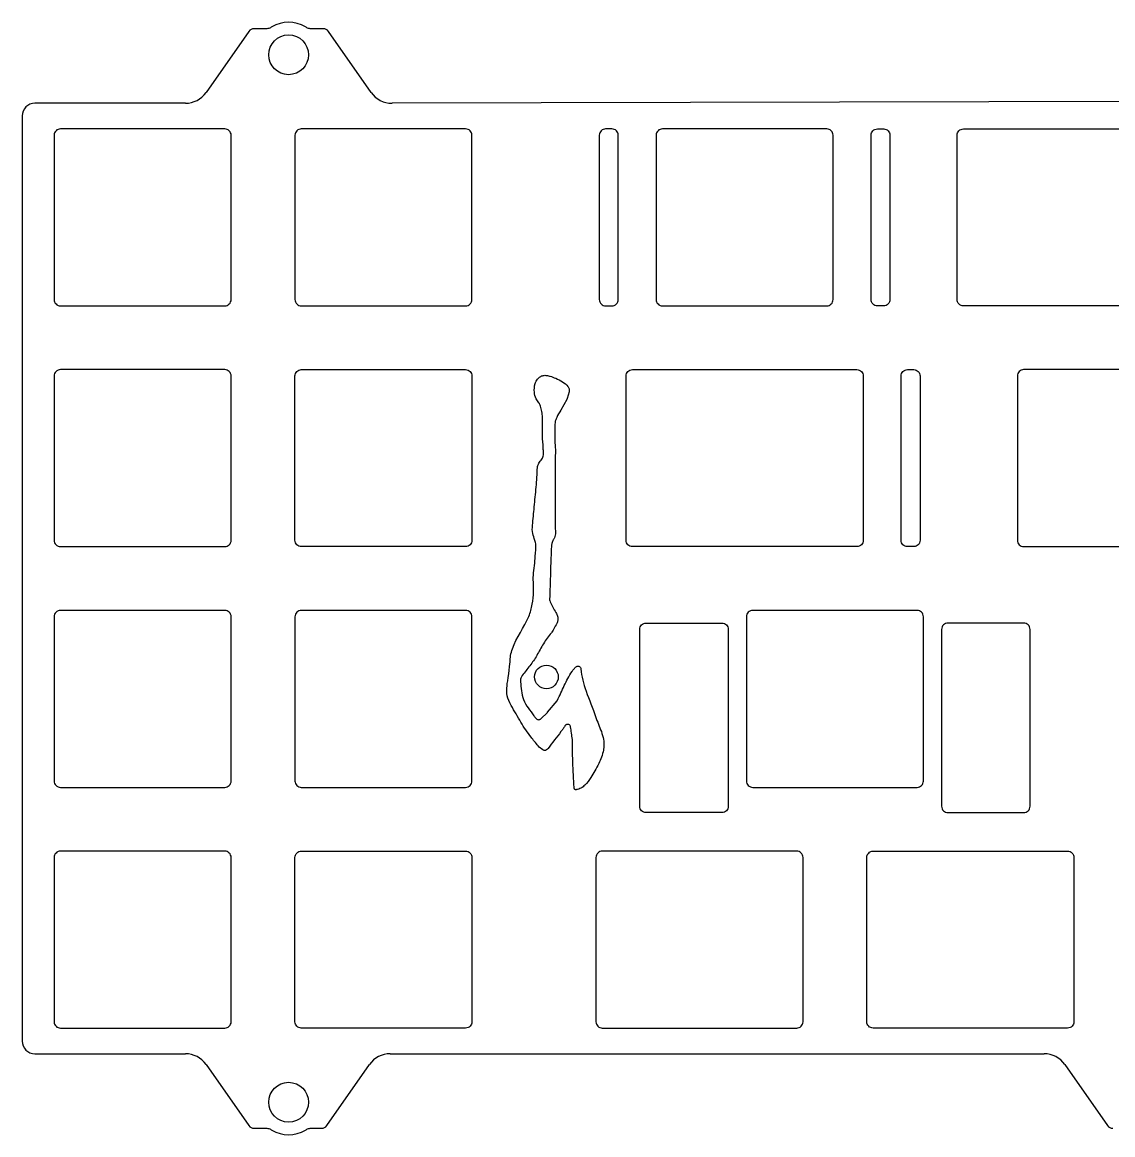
# Model space of a CAD drawing. Header units: millimetres. Extents: x 9 to 371, y 9 to 97.
# Drawn here: x 9.1 to 95.4, y 9.2 to 97.2 of the extents above; entities that cross this region are included whole.
import ezdxf

# ---------------------------------------------------------------- set-up
doc = ezdxf.new("R2010")
doc.units = ezdxf.units.MM
doc.header["$MEASUREMENT"] = 0

msp = doc.modelspace()

# ---------------------------------------------------------------- linework, layer by layer
for p, q in [((27.027, 96.523), (23.642, 91.689)), ((27.027, 96.523), (23.642, 91.689)), ((28.331, 96.736), (27.436, 96.736)), ((28.331, 96.736), (27.436, 96.736)), ((32.916, 96.736), (32.02, 96.736)), ((32.916, 96.736), (32.02, 96.736)), ((36.71, 91.689), (33.325, 96.523)), ((36.71, 91.689), (33.325, 96.523)), ((22.003, 90.836), (10.101, 90.836)), ((22.003, 90.836), (10.101, 90.836)), ((106.565, 91.006), (38.353, 90.836)), ((106.565, 91.006), (38.353, 90.836)), ((9.101, 89.836), (9.101, 16.636)), ((9.101, 89.836), (9.101, 16.636)), ((52.366, 68.014), (52.217, 67.481)), ((52.366, 68.014), (52.217, 67.481)), ((52.184, 67.402), (51.7, 66.563)), ((52.184, 67.402), (51.7, 66.563)), ((50.251, 64.811), (50.251, 66.024)), ((50.251, 64.811), (50.251, 66.024)), ((51.259, 62.283), (51.259, 62.084)), ((51.259, 62.283), (51.259, 62.084)), ((50.664, 42.653), (51.411, 43.562)), ((50.664, 42.653), (51.411, 43.562)), ((50.119, 42.131), (50.644, 42.631)), ((50.119, 42.131), (50.644, 42.631)), ((10.101, 15.636), (22.003, 15.636)), ((10.101, 15.636), (22.003, 15.636)), ((38.208, 15.636), (89.941, 15.636)), ((38.208, 15.636), (89.941, 15.636)), ((23.642, 14.783), (27.027, 9.949)), ((23.642, 14.783), (27.027, 9.949)), ((33.185, 9.949), (36.57, 14.783)), ((33.185, 9.949), (36.57, 14.783)), ((91.579, 14.783), (94.964, 9.949)), ((91.579, 14.783), (94.964, 9.949)), ((27.436, 9.736), (28.331, 9.736)), ((27.436, 9.736), (28.331, 9.736)), ((32.02, 9.736), (32.776, 9.736)), ((32.02, 9.736), (32.776, 9.736))]:
    msp.add_line(p, q)
for points in [[(11.626, 75.311, 0.414214), (12.126, 74.811), (25.126, 74.811, 0.414214), (25.626, 75.311), (25.626, 88.311, 0.414214), (25.126, 88.811), (12.126, 88.811, 0.414214), (11.626, 88.311)], [(11.626, 75.311, 0.414214), (12.126, 74.811), (25.126, 74.811, 0.414214), (25.626, 75.311), (25.626, 88.311, 0.414214), (25.126, 88.811), (12.126, 88.811, 0.414214), (11.626, 88.311)], [(44.176, 74.811, 0.414214), (44.676, 75.311), (44.676, 88.311, 0.414214), (44.176, 88.811), (31.176, 88.811, 0.414214), (30.676, 88.311), (30.676, 75.311, 0.414214), (31.176, 74.811)], [(44.176, 74.811, 0.414214), (44.676, 75.311), (44.676, 88.311, 0.414214), (44.176, 88.811), (31.176, 88.811, 0.414214), (30.676, 88.311), (30.676, 75.311, 0.414214), (31.176, 74.811)], [(55.251, 88.811, 0.414214), (54.751, 88.311), (54.751, 75.311, 0.414214), (55.251, 74.811), (55.751, 74.811, 0.414214), (56.251, 75.311), (56.251, 88.311, 0.414214), (55.751, 88.811)], [(55.251, 88.811, 0.414214), (54.751, 88.311), (54.751, 75.311, 0.414214), (55.251, 74.811), (55.751, 74.811, 0.414214), (56.251, 75.311), (56.251, 88.311, 0.414214), (55.751, 88.811)], [(59.751, 88.811, 0.414214), (59.251, 88.311), (59.251, 75.311, 0.414214), (59.751, 74.811), (72.751, 74.811, 0.414214), (73.251, 75.311), (73.251, 88.311, 0.414214), (72.751, 88.811)], [(59.751, 88.811, 0.414214), (59.251, 88.311), (59.251, 75.311, 0.414214), (59.751, 74.811), (72.751, 74.811, 0.414214), (73.251, 75.311), (73.251, 88.311, 0.414214), (72.751, 88.811)], [(76.251, 75.311), (76.251, 88.311, -0.414214), (76.751, 88.811), (77.251, 88.811, -0.414214), (77.751, 88.311), (77.751, 75.311, -0.414214), (77.251, 74.811), (76.751, 74.811, -0.414214)], [(76.251, 75.311), (76.251, 88.311, -0.414214), (76.751, 88.811), (77.251, 88.811, -0.414214), (77.751, 88.311), (77.751, 75.311, -0.414214), (77.251, 74.811), (76.751, 74.811, -0.414214)], [(97.063, 88.311), (97.063, 75.311, -0.414214), (96.563, 74.811), (83.563, 74.811, -0.414214), (83.063, 75.311), (83.063, 88.311, -0.414214), (83.563, 88.811), (96.563, 88.811, -0.414214)], [(97.063, 88.311), (97.063, 75.311, -0.414214), (96.563, 74.811), (83.563, 74.811, -0.414214), (83.063, 75.311), (83.063, 88.311, -0.414214), (83.563, 88.811), (96.563, 88.811, -0.414214)], [(12.126, 69.761, 0.414214), (11.626, 69.261), (11.626, 56.261, 0.414214), (12.126, 55.761), (25.126, 55.761, 0.414214), (25.626, 56.261), (25.626, 69.261, 0.414214), (25.126, 69.761)], [(12.126, 69.761, 0.414214), (11.626, 69.261), (11.626, 56.261, 0.414214), (12.126, 55.761), (25.126, 55.761, 0.414214), (25.626, 56.261), (25.626, 69.261, 0.414214), (25.126, 69.761)], [(44.176, 55.761), (31.176, 55.761, -0.414214), (30.676, 56.261), (30.676, 69.261, -0.414214), (31.176, 69.761), (44.176, 69.761, -0.414214), (44.676, 69.261), (44.676, 56.261, -0.414214)], [(44.176, 55.761), (31.176, 55.761, -0.414214), (30.676, 56.261), (30.676, 69.261, -0.414214), (31.176, 69.761), (44.176, 69.761, -0.414214), (44.676, 69.261), (44.676, 56.261, -0.414214)], [(57.37, 69.761), (75.132, 69.761, -0.414214), (75.632, 69.261), (75.632, 56.261, -0.414214), (75.132, 55.761), (57.37, 55.761, -0.414214), (56.87, 56.261), (56.87, 69.261, -0.414214)], [(57.37, 69.761), (75.132, 69.761, -0.414214), (75.632, 69.261), (75.632, 56.261, -0.414214), (75.132, 55.761), (57.37, 55.761, -0.414214), (56.87, 56.261), (56.87, 69.261, -0.414214)], [(78.632, 56.261), (78.632, 69.261, -0.414214), (79.132, 69.761), (79.632, 69.761, -0.414214), (80.132, 69.261), (80.132, 56.261, -0.414214), (79.632, 55.761), (79.132, 55.761, -0.414214)], [(78.632, 56.261), (78.632, 69.261, -0.414214), (79.132, 69.761), (79.632, 69.761, -0.414214), (80.132, 69.261), (80.132, 56.261, -0.414214), (79.632, 55.761), (79.132, 55.761, -0.414214)], [(101.826, 69.261, 0.414214), (101.326, 69.761), (88.326, 69.761, 0.414214), (87.826, 69.261), (87.826, 56.261, 0.414214), (88.326, 55.761), (101.326, 55.761, 0.414214), (101.826, 56.261)], [(101.826, 69.261, 0.414214), (101.326, 69.761), (88.326, 69.761, 0.414214), (87.826, 69.261), (87.826, 56.261, 0.414214), (88.326, 55.761), (101.326, 55.761, 0.414214), (101.826, 56.261)], [(25.126, 36.711, 0.414214), (25.626, 37.211), (25.626, 50.211, 0.414214), (25.126, 50.711), (12.126, 50.711, 0.414214), (11.626, 50.211), (11.626, 37.211, 0.414214), (12.126, 36.711)], [(25.126, 36.711, 0.414214), (25.626, 37.211), (25.626, 50.211, 0.414214), (25.126, 50.711), (12.126, 50.711, 0.414214), (11.626, 50.211), (11.626, 37.211, 0.414214), (12.126, 36.711)], [(44.176, 36.711, 0.414214), (44.676, 37.211), (44.676, 50.211, 0.414214), (44.176, 50.711), (31.176, 50.711, 0.414214), (30.676, 50.211), (30.676, 37.211, 0.414214), (31.176, 36.711)], [(44.176, 36.711, 0.414214), (44.676, 37.211), (44.676, 50.211, 0.414214), (44.176, 50.711), (31.176, 50.711, 0.414214), (30.676, 50.211), (30.676, 37.211, 0.414214), (31.176, 36.711)], [(66.895, 50.711, 0.414214), (66.395, 50.211), (66.395, 37.211, 0.414214), (66.895, 36.711), (79.895, 36.711, 0.414214), (80.395, 37.211), (80.395, 50.211, 0.414214), (79.895, 50.711)], [(66.895, 50.711, 0.414214), (66.395, 50.211), (66.395, 37.211, 0.414214), (66.895, 36.711), (79.895, 36.711, 0.414214), (80.395, 37.211), (80.395, 50.211, 0.414214), (79.895, 50.711)], [(58.457, 49.711), (64.457, 49.711, -0.414214), (64.957, 49.211), (64.957, 35.211, -0.414214), (64.457, 34.711), (58.457, 34.711, -0.414214), (57.957, 35.211), (57.957, 49.211, -0.414214)], [(58.457, 49.711), (64.457, 49.711, -0.414214), (64.957, 49.211), (64.957, 35.211, -0.414214), (64.457, 34.711), (58.457, 34.711, -0.414214), (57.957, 35.211), (57.957, 49.211, -0.414214)], [(88.333, 34.711, 0.414214), (88.833, 35.211), (88.833, 49.211, 0.414214), (88.333, 49.711), (82.333, 49.711, 0.414214), (81.833, 49.211), (81.833, 35.211, 0.414214), (82.333, 34.711)], [(88.333, 34.711, 0.414214), (88.833, 35.211), (88.833, 49.211, 0.414214), (88.333, 49.711), (82.333, 49.711, 0.414214), (81.833, 49.211), (81.833, 35.211, 0.414214), (82.333, 34.711)], [(25.126, 17.661, 0.414214), (25.626, 18.161), (25.626, 31.161, 0.414214), (25.126, 31.661), (12.126, 31.661, 0.414214), (11.626, 31.161), (11.626, 18.161, 0.414214), (12.126, 17.661)], [(25.126, 17.661, 0.414214), (25.626, 18.161), (25.626, 31.161, 0.414214), (25.126, 31.661), (12.126, 31.661, 0.414214), (11.626, 31.161), (11.626, 18.161, 0.414214), (12.126, 17.661)], [(30.676, 18.161), (30.676, 31.161, -0.414214), (31.176, 31.661), (44.176, 31.661, -0.414214), (44.676, 31.161), (44.676, 18.161, -0.414214), (44.176, 17.661), (31.176, 17.661, -0.414214)], [(30.676, 18.161), (30.676, 31.161, -0.414214), (31.176, 31.661), (44.176, 31.661, -0.414214), (44.676, 31.161), (44.676, 18.161, -0.414214), (44.176, 17.661), (31.176, 17.661, -0.414214)], [(70.37, 17.661, 0.414214), (70.87, 18.161), (70.87, 31.161, 0.414214), (70.37, 31.661), (54.988, 31.661, 0.414214), (54.488, 31.161), (54.488, 18.161, 0.414214), (54.988, 17.661)], [(70.37, 17.661, 0.414214), (70.87, 18.161), (70.87, 31.161, 0.414214), (70.37, 31.661), (54.988, 31.661, 0.414214), (54.488, 31.161), (54.488, 18.161, 0.414214), (54.988, 17.661)], [(75.92, 18.161), (75.92, 31.161, -0.414214), (76.42, 31.661), (91.801, 31.661, -0.414214), (92.301, 31.161), (92.301, 18.161, -0.414214), (91.801, 17.661), (76.42, 17.661, -0.414214)], [(75.92, 18.161), (75.92, 31.161, -0.414214), (76.42, 31.661), (91.801, 31.661, -0.414214), (92.301, 31.161), (92.301, 18.161, -0.414214), (91.801, 17.661), (76.42, 17.661, -0.414214)]]:
    msp.add_lwpolyline(points, format="xyb", close=True)
for centre, radius in [((30.176, 94.673), 1.575), ((30.176, 94.673), 1.575), ((50.571, 45.447), 0.935), ((50.571, 45.447), 0.935), ((30.176, 11.798), 1.575), ((30.176, 11.798), 1.575)]:
    msp.add_circle(centre, radius)
for centre, radius, start, end in [((30.176, 94.673), 2.575, 58.94176, 121.05824), ((30.176, 94.673), 2.575, 58.94176, 121.05824), ((27.436, 96.236), 0.5, 90, 145), ((27.436, 96.236), 0.5, 90, 145), ((32.916, 96.236), 0.5, 35, 90), ((32.916, 96.236), 0.5, 35, 90), ((22.003, 92.836), 2, 270, 325), ((22.003, 92.836), 2, 270, 325), ((38.348, 92.836), 2, 215, 270.143), ((38.348, 92.836), 2, 215, 270.143), ((10.101, 89.836), 1, 90, 180), ((10.101, 89.836), 1, 90, 180), ((10.101, 16.636), 1, 180, 270), ((10.101, 16.636), 1, 180, 270), ((22.003, 13.636), 2, 35, 90), ((22.003, 13.636), 2, 35, 90), ((38.208, 13.636), 2, 90, 145), ((38.208, 13.636), 2, 90, 145), ((89.941, 13.636), 2, 35, 90), ((89.941, 13.636), 2, 35, 90), ((27.436, 10.236), 0.5, 215, 270), ((27.436, 10.236), 0.5, 215, 270), ((32.776, 10.236), 0.5, 270, 325), ((32.776, 10.236), 0.5, 270, 325), ((95.374, 10.236), 0.5, 215, 270), ((95.374, 10.236), 0.5, 215, 270), ((30.176, 11.798), 2.575, 238.94176, 301.05824), ((30.176, 11.798), 2.575, 238.94176, 301.05824)]:
    msp.add_arc(centre, radius, start, end)
for points, knots in [([(28.847, 96.879), (28.778, 96.838), (28.707, 96.791), (28.504, 96.736), (28.412, 96.736), (28.331, 96.736)], [-0.05014064, -0.05014064, -0.05014064, -0.05014064, -0.02426052, -0.02426052, 0, 0, 0, 0]), ([(28.847, 96.879), (28.778, 96.838), (28.707, 96.791), (28.504, 96.736), (28.412, 96.736), (28.331, 96.736)], [-0.05014064, -0.05014064, -0.05014064, -0.05014064, -0.02426052, -0.02426052, 0, 0, 0, 0]), ([(32.02, 96.736), (31.939, 96.736), (31.848, 96.736), (31.644, 96.791), (31.573, 96.838), (31.504, 96.879)], [-0.04674166, -0.04674166, -0.04674166, -0.04674166, -0.02412574, -0.02412574, 0, 0, 0, 0]), ([(32.02, 96.736), (31.939, 96.736), (31.848, 96.736), (31.644, 96.791), (31.573, 96.838), (31.504, 96.879)], [-0.04674166, -0.04674166, -0.04674166, -0.04674166, -0.02412574, -0.02412574, 0, 0, 0, 0]), ([(49.678, 68.653), (49.718, 68.786), (49.786, 68.913), (49.931, 69.088), (49.997, 69.149), (50.146, 69.245), (50.228, 69.28), (50.314, 69.297)], [0, 0, 0, 0, 0.0519624, 0.0519624, 0.0852693, 0.0852693, 0.1184994, 0.1184994, 0.1184994, 0.1184994]), ([(49.678, 68.653), (49.718, 68.786), (49.786, 68.913), (49.931, 69.088), (49.997, 69.149), (50.146, 69.245), (50.228, 69.28), (50.314, 69.297)], [0, 0, 0, 0, 0.0519624, 0.0519624, 0.0852693, 0.0852693, 0.1184994, 0.1184994, 0.1184994, 0.1184994]), ([(50.314, 69.297), (50.403, 69.315), (50.494, 69.315), (50.684, 69.292), (50.783, 69.266), (50.879, 69.236)], [0, 0, 0, 0, 0.03397498, 0.03397498, 0.07176892, 0.07176892, 0.07176892, 0.07176892]), ([(50.314, 69.297), (50.403, 69.315), (50.494, 69.315), (50.684, 69.292), (50.783, 69.266), (50.879, 69.236)], [0, 0, 0, 0, 0.03397498, 0.03397498, 0.07176892, 0.07176892, 0.07176892, 0.07176892]), ([(50.879, 69.236), (51.088, 69.171), (51.502, 69.016), (51.993, 68.707), (52.157, 68.583), (52.31, 68.378), (52.349, 68.308), (52.377, 68.198), (52.382, 68.162), (52.382, 68.087), (52.377, 68.05), (52.366, 68.014)], [0, 0, 0, 0, 0.0818491, 0.0818491, 0.1181179, 0.1181179, 0.1338464, 0.1338464, 0.141289, 0.141289, 0.1489517, 0.1489517, 0.1489517, 0.1489517]), ([(50.879, 69.236), (51.088, 69.171), (51.502, 69.016), (51.993, 68.707), (52.157, 68.583), (52.31, 68.378), (52.349, 68.308), (52.377, 68.198), (52.382, 68.162), (52.382, 68.087), (52.377, 68.05), (52.366, 68.014)], [0, 0, 0, 0, 0.0818491, 0.0818491, 0.1181179, 0.1181179, 0.1338464, 0.1338464, 0.141289, 0.141289, 0.1489517, 0.1489517, 0.1489517, 0.1489517]), ([(49.981, 67.136), (49.886, 67.231), (49.812, 67.343), (49.68, 67.623), (49.635, 67.799), (49.593, 68.209), (49.615, 68.447), (49.678, 68.653)], [0, 0, 0, 0, 0.0500968, 0.0500968, 0.1161807, 0.1161807, 0.20435, 0.20435, 0.20435, 0.20435]), ([(49.981, 67.136), (49.886, 67.231), (49.812, 67.343), (49.68, 67.623), (49.635, 67.799), (49.593, 68.209), (49.615, 68.447), (49.678, 68.653)], [0, 0, 0, 0, 0.0500968, 0.0500968, 0.1161807, 0.1161807, 0.20435, 0.20435, 0.20435, 0.20435]), ([(50.251, 66.024), (50.251, 66.131), (50.23, 66.286), (50.172, 66.589), (50.135, 66.746), (50.077, 66.933), (50.056, 66.993), (50.02, 67.078), (50, 67.117), (49.981, 67.136)], [0, 0, 0, 0, 0.03989422, 0.03989422, 0.07478711, 0.07478711, 0.08847685, 0.08847685, 0.09794913, 0.09794913, 0.09794913, 0.09794913]), ([(50.251, 66.024), (50.251, 66.131), (50.23, 66.286), (50.172, 66.589), (50.135, 66.746), (50.077, 66.933), (50.056, 66.993), (50.02, 67.078), (50, 67.117), (49.981, 67.136)], [0, 0, 0, 0, 0.03989422, 0.03989422, 0.07478711, 0.07478711, 0.08847685, 0.08847685, 0.09794913, 0.09794913, 0.09794913, 0.09794913]), ([(52.217, 67.481), (52.214, 67.467), (52.209, 67.453), (52.198, 67.427), (52.191, 67.414), (52.184, 67.402)], [0, 0, 0, 0, 0.00543277, 0.00543277, 0.01076415, 0.01076415, 0.01076415, 0.01076415]), ([(52.217, 67.481), (52.214, 67.467), (52.209, 67.453), (52.198, 67.427), (52.191, 67.414), (52.184, 67.402)], [0, 0, 0, 0, 0.00543277, 0.00543277, 0.01076415, 0.01076415, 0.01076415, 0.01076415]), ([(51.7, 66.563), (51.596, 66.383), (51.474, 66.164), (51.32, 65.834), (51.271, 65.707), (51.259, 65.62)], [0, 0, 0, 0, 0.0780066, 0.0780066, 0.135156, 0.135156, 0.135156, 0.135156]), ([(51.7, 66.563), (51.596, 66.383), (51.474, 66.164), (51.32, 65.834), (51.271, 65.707), (51.259, 65.62)], [0, 0, 0, 0, 0.0780066, 0.0780066, 0.135156, 0.135156, 0.135156, 0.135156]), ([(51.259, 65.62), (51.249, 65.543), (51.244, 65.344), (51.228, 64.723), (51.232, 63.834), (51.259, 63.733)], [0, 0, 0, 0, 0.0290144, 0.0290144, 0.2004746, 0.2004746, 0.2004746, 0.2004746]), ([(51.259, 65.62), (51.249, 65.543), (51.244, 65.344), (51.228, 64.723), (51.232, 63.834), (51.259, 63.733)], [0, 0, 0, 0, 0.0290144, 0.0290144, 0.2004746, 0.2004746, 0.2004746, 0.2004746]), ([(50.285, 64.103), (50.279, 64.121), (50.275, 64.148), (50.251, 64.326), (50.251, 64.641), (50.251, 64.811)], [0, 0, 0, 0, 0.00724105, 0.00724105, 0.05528203, 0.05528203, 0.05528203, 0.05528203]), ([(50.285, 64.103), (50.279, 64.121), (50.275, 64.148), (50.251, 64.326), (50.251, 64.641), (50.251, 64.811)], [0, 0, 0, 0, 0.00724105, 0.00724105, 0.05528203, 0.05528203, 0.05528203, 0.05528203]), ([(50.319, 63.43), (50.312, 63.458), (50.308, 63.499), (50.296, 63.719), (50.313, 64.022), (50.285, 64.103)], [0, 0, 0, 0, 0.01108826, 0.01108826, 0.06643655, 0.06643655, 0.06643655, 0.06643655]), ([(50.319, 63.43), (50.312, 63.458), (50.308, 63.499), (50.296, 63.719), (50.313, 64.022), (50.285, 64.103)], [0, 0, 0, 0, 0.01108826, 0.01108826, 0.06643655, 0.06643655, 0.06643655, 0.06643655]), ([(50.332, 63.034), (50.334, 63.107), (50.335, 63.19), (50.332, 63.326), (50.329, 63.392), (50.319, 63.43)], [0, 0, 0, 0, 0.0276134, 0.0276134, 0.05113789, 0.05113789, 0.05113789, 0.05113789]), ([(50.332, 63.034), (50.334, 63.107), (50.335, 63.19), (50.332, 63.326), (50.329, 63.392), (50.319, 63.43)], [0, 0, 0, 0, 0.0276134, 0.0276134, 0.05113789, 0.05113789, 0.05113789, 0.05113789]), ([(51.259, 63.733), (51.264, 63.717), (51.266, 63.691), (51.285, 63.477), (51.278, 62.94), (51.259, 62.283)], [0, 0, 0, 0, 0.00620446, 0.00620446, 0.0645608, 0.0645608, 0.0645608, 0.0645608]), ([(51.259, 63.733), (51.264, 63.717), (51.266, 63.691), (51.285, 63.477), (51.278, 62.94), (51.259, 62.283)], [0, 0, 0, 0, 0.00620446, 0.00620446, 0.0645608, 0.0645608, 0.0645608, 0.0645608]), ([(49.967, 62.353), (50.039, 62.473), (50.127, 62.567), (50.235, 62.72), (50.267, 62.773), (50.314, 62.892), (50.329, 62.957), (50.332, 63.034)], [0, 0, 0, 0, 0.0522875, 0.0522875, 0.079108, 0.079108, 0.1060915, 0.1060915, 0.1060915, 0.1060915]), ([(49.967, 62.353), (50.039, 62.473), (50.127, 62.567), (50.235, 62.72), (50.267, 62.773), (50.314, 62.892), (50.329, 62.957), (50.332, 63.034)], [0, 0, 0, 0, 0.0522875, 0.0522875, 0.079108, 0.079108, 0.1060915, 0.1060915, 0.1060915, 0.1060915]), ([(49.587, 58.706), (49.632, 59.223), (49.694, 59.746), (49.795, 60.788), (49.835, 61.319), (49.835, 61.84)], [0, 0, 0, 0, 0.1944934, 0.1944934, 0.3853407, 0.3853407, 0.3853407, 0.3853407]), ([(49.587, 58.706), (49.632, 59.223), (49.694, 59.746), (49.795, 60.788), (49.835, 61.319), (49.835, 61.84)], [0, 0, 0, 0, 0.1944934, 0.1944934, 0.3853407, 0.3853407, 0.3853407, 0.3853407]), ([(49.835, 61.84), (49.845, 61.929), (49.855, 62.018), (49.894, 62.192), (49.922, 62.276), (49.967, 62.353)], [0, 0, 0, 0, 0.03349274, 0.03349274, 0.06689708, 0.06689708, 0.06689708, 0.06689708]), ([(49.835, 61.84), (49.845, 61.929), (49.855, 62.018), (49.894, 62.192), (49.922, 62.276), (49.967, 62.353)], [0, 0, 0, 0, 0.03349274, 0.03349274, 0.06689708, 0.06689708, 0.06689708, 0.06689708]), ([(51.259, 62.084), (51.259, 61.913), (51.258, 61.693), (51.258, 61.472), (51.258, 61.307), (51.259, 61.242)], [0, 0, 0, 0, 0.06419871, 0.06419871, 0.08188748, 0.08188748, 0.08188748, 0.08188748]), ([(51.259, 62.084), (51.259, 61.913), (51.258, 61.693), (51.258, 61.472), (51.258, 61.307), (51.259, 61.242)], [0, 0, 0, 0, 0.06419871, 0.06419871, 0.08188748, 0.08188748, 0.08188748, 0.08188748]), ([(51.259, 61.242), (51.26, 61.175), (51.26, 60.841), (51.259, 60.323), (51.258, 59.795), (51.259, 59.658)], [0, 0, 0, 0, 0.02523969, 0.02523969, 0.03709322, 0.03709322, 0.03709322, 0.03709322]), ([(51.259, 61.242), (51.26, 61.175), (51.26, 60.841), (51.259, 60.323), (51.258, 59.795), (51.259, 59.658)], [0, 0, 0, 0, 0.02523969, 0.02523969, 0.03709322, 0.03709322, 0.03709322, 0.03709322]), ([(51.259, 59.658), (51.261, 59.516), (51.259, 58.711), (51.259, 57.948), (51.258, 57.434), (51.259, 57.367)], [0, 0, 0, 0, 0.0532719, 0.0532719, 0.1721359, 0.1721359, 0.1721359, 0.1721359]), ([(51.259, 59.658), (51.261, 59.516), (51.259, 58.711), (51.259, 57.948), (51.258, 57.434), (51.259, 57.367)], [0, 0, 0, 0, 0.0532719, 0.0532719, 0.1721359, 0.1721359, 0.1721359, 0.1721359]), ([(49.457, 57.264), (49.48, 57.504), (49.502, 57.745), (49.545, 58.225), (49.567, 58.466), (49.587, 58.706)], [0, 0, 0, 0, 0.0905053, 0.0905053, 0.180984, 0.180984, 0.180984, 0.180984]), ([(49.457, 57.264), (49.48, 57.504), (49.502, 57.745), (49.545, 58.225), (49.567, 58.466), (49.587, 58.706)], [0, 0, 0, 0, 0.0905053, 0.0905053, 0.180984, 0.180984, 0.180984, 0.180984]), ([(49.697, 56.093), (49.644, 56.308), (49.573, 56.488), (49.468, 56.852), (49.435, 57.037), (49.457, 57.264)], [0, 0, 0, 0, 0.0830936, 0.0830936, 0.1662025, 0.1662025, 0.1662025, 0.1662025]), ([(49.697, 56.093), (49.644, 56.308), (49.573, 56.488), (49.468, 56.852), (49.435, 57.037), (49.457, 57.264)], [0, 0, 0, 0, 0.0830936, 0.0830936, 0.1662025, 0.1662025, 0.1662025, 0.1662025]), ([(51.259, 57.367), (51.262, 57.231), (51.28, 57.063), (51.283, 56.819), (51.28, 56.736), (51.257, 56.586), (51.238, 56.513), (51.204, 56.449)], [0, 0, 0, 0, 0.05090757, 0.05090757, 0.07532218, 0.07532218, 0.0976983, 0.0976983, 0.0976983, 0.0976983]), ([(51.259, 57.367), (51.262, 57.231), (51.28, 57.063), (51.283, 56.819), (51.28, 56.736), (51.257, 56.586), (51.238, 56.513), (51.204, 56.449)], [0, 0, 0, 0, 0.05090757, 0.05090757, 0.07532218, 0.07532218, 0.0976983, 0.0976983, 0.0976983, 0.0976983]), ([(51.204, 56.449), (51.189, 56.42), (51.17, 56.392), (51.135, 56.339), (51.116, 56.311), (51.1, 56.283)], [0, 0, 0, 0, 0.01222212, 0.01222212, 0.02460361, 0.02460361, 0.02460361, 0.02460361]), ([(51.204, 56.449), (51.189, 56.42), (51.17, 56.392), (51.135, 56.339), (51.116, 56.311), (51.1, 56.283)], [0, 0, 0, 0, 0.01222212, 0.01222212, 0.02460361, 0.02460361, 0.02460361, 0.02460361]), ([(49.706, 55.207), (49.717, 55.356), (49.733, 55.504), (49.741, 55.802), (49.733, 55.948), (49.697, 56.093)], [0, 0, 0, 0, 0.0562158, 0.0562158, 0.1131836, 0.1131836, 0.1131836, 0.1131836]), ([(49.706, 55.207), (49.717, 55.356), (49.733, 55.504), (49.741, 55.802), (49.733, 55.948), (49.697, 56.093)], [0, 0, 0, 0, 0.0562158, 0.0562158, 0.1131836, 0.1131836, 0.1131836, 0.1131836]), ([(51.1, 56.283), (51.055, 56.2), (51.026, 56.105), (50.93, 55.666), (50.955, 55.22), (50.926, 54.915)], [0, 0, 0, 0, 0.0353633, 0.0353633, 0.1690784, 0.1690784, 0.1690784, 0.1690784]), ([(51.1, 56.283), (51.055, 56.2), (51.026, 56.105), (50.93, 55.666), (50.955, 55.22), (50.926, 54.915)], [0, 0, 0, 0, 0.0353633, 0.0353633, 0.1690784, 0.1690784, 0.1690784, 0.1690784]), ([(49.557, 53.687), (49.588, 53.94), (49.616, 54.192), (49.665, 54.7), (49.686, 54.953), (49.706, 55.207)], [0, 0, 0, 0, 0.0956566, 0.0956566, 0.1912338, 0.1912338, 0.1912338, 0.1912338]), ([(49.557, 53.687), (49.588, 53.94), (49.616, 54.192), (49.665, 54.7), (49.686, 54.953), (49.706, 55.207)], [0, 0, 0, 0, 0.0956566, 0.0956566, 0.1912338, 0.1912338, 0.1912338, 0.1912338]), ([(50.924, 54.899), (50.922, 54.824), (50.905, 54.301), (50.88, 53.481), (50.857, 52.747), (50.857, 52.649)], [0, 0, 0, 0, 0.02801235, 0.02801235, 0.04435362, 0.04435362, 0.04435362, 0.04435362]), ([(50.924, 54.899), (50.922, 54.824), (50.905, 54.301), (50.88, 53.481), (50.857, 52.747), (50.857, 52.649)], [0, 0, 0, 0, 0.02801235, 0.02801235, 0.04435362, 0.04435362, 0.04435362, 0.04435362]), ([(50.926, 54.915), (50.926, 54.912), (50.925, 54.91), (50.925, 54.905), (50.924, 54.902), (50.924, 54.899)], [0, 0, 0, 0, 0.000915565, 0.000915565, 0.0018499, 0.0018499, 0.0018499, 0.0018499]), ([(50.926, 54.915), (50.926, 54.912), (50.925, 54.91), (50.925, 54.905), (50.924, 54.902), (50.924, 54.899)], [0, 0, 0, 0, 0.000915565, 0.000915565, 0.0018499, 0.0018499, 0.0018499, 0.0018499]), ([(49.546, 52.201), (49.554, 52.439), (49.541, 52.688), (49.528, 53.185), (49.526, 53.44), (49.557, 53.687)], [0, 0, 0, 0, 0.0896505, 0.0896505, 0.1776485, 0.1776485, 0.1776485, 0.1776485]), ([(49.546, 52.201), (49.554, 52.439), (49.541, 52.688), (49.528, 53.185), (49.526, 53.44), (49.557, 53.687)], [0, 0, 0, 0, 0.0896505, 0.0896505, 0.1776485, 0.1776485, 0.1776485, 0.1776485]), ([(49.173, 50.237), (49.302, 50.546), (49.39, 50.87), (49.506, 51.53), (49.535, 51.866), (49.546, 52.201)], [0, 0, 0, 0, 0.1258866, 0.1258866, 0.2513887, 0.2513887, 0.2513887, 0.2513887]), ([(49.173, 50.237), (49.302, 50.546), (49.39, 50.87), (49.506, 51.53), (49.535, 51.866), (49.546, 52.201)], [0, 0, 0, 0, 0.1258866, 0.1258866, 0.2513887, 0.2513887, 0.2513887, 0.2513887]), ([(50.857, 52.649), (50.857, 52.565), (50.849, 52.346), (50.831, 51.891), (50.823, 51.655), (50.823, 51.537)], [0, 0, 0, 0, 0.03161133, 0.03161133, 0.06312145, 0.06312145, 0.06312145, 0.06312145]), ([(50.857, 52.649), (50.857, 52.565), (50.849, 52.346), (50.831, 51.891), (50.823, 51.655), (50.823, 51.537)], [0, 0, 0, 0, 0.03161133, 0.03161133, 0.06312145, 0.06312145, 0.06312145, 0.06312145]), ([(50.823, 51.537), (50.823, 51.521), (50.826, 51.502), (50.846, 51.425), (50.88, 51.345), (51.026, 51.034), (51.226, 50.694), (51.364, 50.465)], [0, 0, 0, 0, 0.0059289, 0.0059289, 0.02608627, 0.02608627, 0.09817551, 0.09817551, 0.09817551, 0.09817551]), ([(50.823, 51.537), (50.823, 51.521), (50.826, 51.502), (50.846, 51.425), (50.88, 51.345), (51.026, 51.034), (51.226, 50.694), (51.364, 50.465)], [0, 0, 0, 0, 0.0059289, 0.0059289, 0.02608627, 0.02608627, 0.09817551, 0.09817551, 0.09817551, 0.09817551]), ([(47.689, 46.616), (47.689, 46.983), (47.759, 47.333), (48.19, 48.576), (48.81, 49.366), (49.173, 50.237)], [0, 0, 0, 0, 0.1375137, 0.1375137, 0.4921971, 0.4921971, 0.4921971, 0.4921971]), ([(47.689, 46.616), (47.689, 46.983), (47.759, 47.333), (48.19, 48.576), (48.81, 49.366), (49.173, 50.237)], [0, 0, 0, 0, 0.1375137, 0.1375137, 0.4921971, 0.4921971, 0.4921971, 0.4921971]), ([(51.364, 50.465), (51.418, 50.377), (51.453, 50.279), (51.483, 50.093), (51.483, 50.007), (51.456, 49.837), (51.428, 49.755), (51.388, 49.678)], [0, 0, 0, 0, 0.0387242, 0.0387242, 0.0707763, 0.0707763, 0.1033138, 0.1033138, 0.1033138, 0.1033138]), ([(51.364, 50.465), (51.418, 50.377), (51.453, 50.279), (51.483, 50.093), (51.483, 50.007), (51.456, 49.837), (51.428, 49.755), (51.388, 49.678)], [0, 0, 0, 0, 0.0387242, 0.0387242, 0.0707763, 0.0707763, 0.1033138, 0.1033138, 0.1033138, 0.1033138]), ([(51.388, 49.678), (51.315, 49.539), (51.23, 49.383), (51.084, 49.127), (51.009, 49.003), (50.959, 48.942)], [0, 0, 0, 0, 0.0587609, 0.0587609, 0.1104552, 0.1104552, 0.1104552, 0.1104552]), ([(51.388, 49.678), (51.315, 49.539), (51.23, 49.383), (51.084, 49.127), (51.009, 49.003), (50.959, 48.942)], [0, 0, 0, 0, 0.0587609, 0.0587609, 0.1104552, 0.1104552, 0.1104552, 0.1104552]), ([(50.959, 48.942), (50.73, 48.668), (50.528, 48.377), (50.15, 47.773), (49.976, 47.461), (49.807, 47.148)], [0, 0, 0, 0, 0.1338107, 0.1338107, 0.2672272, 0.2672272, 0.2672272, 0.2672272]), ([(50.959, 48.942), (50.73, 48.668), (50.528, 48.377), (50.15, 47.773), (49.976, 47.461), (49.807, 47.148)], [0, 0, 0, 0, 0.1338107, 0.1338107, 0.2672272, 0.2672272, 0.2672272, 0.2672272]), ([(49.807, 47.148), (49.652, 46.859), (49.461, 46.595), (49.06, 46.076), (48.85, 45.823), (48.658, 45.557)], [0, 0, 0, 0, 0.1231116, 0.1231116, 0.2456426, 0.2456426, 0.2456426, 0.2456426]), ([(49.807, 47.148), (49.652, 46.859), (49.461, 46.595), (49.06, 46.076), (48.85, 45.823), (48.658, 45.557)], [0, 0, 0, 0, 0.1231116, 0.1231116, 0.2456426, 0.2456426, 0.2456426, 0.2456426]), ([(47.453, 44.764), (47.471, 44.915), (47.53, 45.311), (47.639, 46.094), (47.689, 46.482), (47.689, 46.616)], [0, 0, 0, 0, 0.0571935, 0.0571935, 0.1142361, 0.1142361, 0.1142361, 0.1142361]), ([(47.453, 44.764), (47.471, 44.915), (47.53, 45.311), (47.639, 46.094), (47.689, 46.482), (47.689, 46.616)], [0, 0, 0, 0, 0.0571935, 0.0571935, 0.1142361, 0.1142361, 0.1142361, 0.1142361]), ([(51.441, 43.611), (51.625, 43.991), (51.798, 44.381), (52.166, 45.143), (52.364, 45.519), (52.596, 45.872)], [0, 0, 0, 0, 0.1582463, 0.1582463, 0.3153059, 0.3153059, 0.3153059, 0.3153059]), ([(51.441, 43.611), (51.625, 43.991), (51.798, 44.381), (52.166, 45.143), (52.364, 45.519), (52.596, 45.872)], [0, 0, 0, 0, 0.1582463, 0.1582463, 0.3153059, 0.3153059, 0.3153059, 0.3153059]), ([(52.596, 45.872), (52.642, 45.941), (52.69, 46.01), (52.794, 46.137), (52.851, 46.198), (52.915, 46.249)], [0, 0, 0, 0, 0.03101616, 0.03101616, 0.06161978, 0.06161978, 0.06161978, 0.06161978]), ([(52.596, 45.872), (52.642, 45.941), (52.69, 46.01), (52.794, 46.137), (52.851, 46.198), (52.915, 46.249)], [0, 0, 0, 0, 0.03101616, 0.03101616, 0.06161978, 0.06161978, 0.06161978, 0.06161978]), ([(52.915, 46.249), (52.94, 46.268), (52.968, 46.283), (53.026, 46.3), (53.056, 46.302), (53.116, 46.296), (53.147, 46.287), (53.203, 46.258), (53.229, 46.238), (53.264, 46.195), (53.277, 46.175), (53.295, 46.13), (53.301, 46.105), (53.303, 46.08)], [0, 0, 0, 0, 0.01178777, 0.01178777, 0.02293578, 0.02293578, 0.03467438, 0.03467438, 0.04678963, 0.04678963, 0.0556847, 0.0556847, 0.06514251, 0.06514251, 0.06514251, 0.06514251]), ([(52.915, 46.249), (52.94, 46.268), (52.968, 46.283), (53.026, 46.3), (53.056, 46.302), (53.116, 46.296), (53.147, 46.287), (53.203, 46.258), (53.229, 46.238), (53.264, 46.195), (53.277, 46.175), (53.295, 46.13), (53.301, 46.105), (53.303, 46.08)], [0, 0, 0, 0, 0.01178777, 0.01178777, 0.02293578, 0.02293578, 0.03467438, 0.03467438, 0.04678963, 0.04678963, 0.0556847, 0.0556847, 0.06514251, 0.06514251, 0.06514251, 0.06514251]), ([(53.303, 46.08), (53.348, 45.488), (53.51, 44.903), (53.948, 43.641), (54.241, 42.967), (54.461, 42.306)], [0, 0, 0, 0, 0.2225326, 0.2225326, 0.4871287, 0.4871287, 0.4871287, 0.4871287]), ([(53.303, 46.08), (53.348, 45.488), (53.51, 44.903), (53.948, 43.641), (54.241, 42.967), (54.461, 42.306)], [0, 0, 0, 0, 0.2225326, 0.2225326, 0.4871287, 0.4871287, 0.4871287, 0.4871287]), ([(48.537, 45.344), (48.523, 45.299), (48.518, 45.252), (48.515, 45.158), (48.518, 45.111), (48.522, 45.063)], [0, 0, 0, 0, 0.01773611, 0.01773611, 0.03543156, 0.03543156, 0.03543156, 0.03543156]), ([(48.537, 45.344), (48.523, 45.299), (48.518, 45.252), (48.515, 45.158), (48.518, 45.111), (48.522, 45.063)], [0, 0, 0, 0, 0.01773611, 0.01773611, 0.03543156, 0.03543156, 0.03543156, 0.03543156]), ([(48.522, 45.063), (48.537, 44.824), (48.557, 44.589), (48.63, 44.118), (48.683, 43.881), (48.765, 43.655)], [0, 0, 0, 0, 0.089809, 0.089809, 0.1806699, 0.1806699, 0.1806699, 0.1806699]), ([(48.522, 45.063), (48.537, 44.824), (48.557, 44.589), (48.63, 44.118), (48.683, 43.881), (48.765, 43.655)], [0, 0, 0, 0, 0.089809, 0.089809, 0.1806699, 0.1806699, 0.1806699, 0.1806699]), ([(48.658, 45.557), (48.634, 45.522), (48.61, 45.49), (48.568, 45.42), (48.55, 45.383), (48.537, 45.344)], [0, 0, 0, 0, 0.01592632, 0.01592632, 0.03187873, 0.03187873, 0.03187873, 0.03187873]), ([(48.658, 45.557), (48.634, 45.522), (48.61, 45.49), (48.568, 45.42), (48.55, 45.383), (48.537, 45.344)], [0, 0, 0, 0, 0.01592632, 0.01592632, 0.03187873, 0.03187873, 0.03187873, 0.03187873]), ([(47.781, 43.187), (47.622, 43.46), (47.523, 43.701), (47.422, 44.198), (47.419, 44.456), (47.453, 44.764)], [0, 0, 0, 0, 0.1185606, 0.1185606, 0.2371416, 0.2371416, 0.2371416, 0.2371416]), ([(47.781, 43.187), (47.622, 43.46), (47.523, 43.701), (47.422, 44.198), (47.419, 44.456), (47.453, 44.764)], [0, 0, 0, 0, 0.1185606, 0.1185606, 0.2371416, 0.2371416, 0.2371416, 0.2371416]), ([(48.552, 41.861), (48.424, 42.082), (48.295, 42.304), (48.038, 42.746), (47.909, 42.966), (47.781, 43.187)], [0, 0, 0, 0, 0.0959047, 0.0959047, 0.1918206, 0.1918206, 0.1918206, 0.1918206]), ([(48.552, 41.861), (48.424, 42.082), (48.295, 42.304), (48.038, 42.746), (47.909, 42.966), (47.781, 43.187)], [0, 0, 0, 0, 0.0959047, 0.0959047, 0.1918206, 0.1918206, 0.1918206, 0.1918206]), ([(48.765, 43.655), (48.854, 43.409), (48.985, 43.196), (49.275, 42.785), (49.434, 42.587), (49.576, 42.372)], [0, 0, 0, 0, 0.0982238, 0.0982238, 0.1970612, 0.1970612, 0.1970612, 0.1970612]), ([(48.765, 43.655), (48.854, 43.409), (48.985, 43.196), (49.275, 42.785), (49.434, 42.587), (49.576, 42.372)], [0, 0, 0, 0, 0.0982238, 0.0982238, 0.1970612, 0.1970612, 0.1970612, 0.1970612]), ([(51.411, 43.562), (51.417, 43.57), (51.422, 43.577), (51.433, 43.594), (51.437, 43.602), (51.441, 43.611)], [0, 0, 0, 0, 0.003578107, 0.003578107, 0.007257483, 0.007257483, 0.007257483, 0.007257483]), ([(51.411, 43.562), (51.417, 43.57), (51.422, 43.577), (51.433, 43.594), (51.437, 43.602), (51.441, 43.611)], [0, 0, 0, 0, 0.003578107, 0.003578107, 0.007257483, 0.007257483, 0.007257483, 0.007257483]), ([(49.576, 42.372), (49.595, 42.344), (49.631, 42.302), (49.697, 42.228), (49.74, 42.181), (49.779, 42.14)], [0, 0, 0, 0, 0.01280285, 0.01280285, 0.0298319, 0.0298319, 0.0298319, 0.0298319]), ([(49.576, 42.372), (49.595, 42.344), (49.631, 42.302), (49.697, 42.228), (49.74, 42.181), (49.779, 42.14)], [0, 0, 0, 0, 0.01280285, 0.01280285, 0.0298319, 0.0298319, 0.0298319, 0.0298319]), ([(50.644, 42.631), (50.648, 42.635), (50.652, 42.638), (50.658, 42.645), (50.661, 42.649), (50.664, 42.653)], [0, 0, 0, 0, 0.001944628, 0.001944628, 0.004016059, 0.004016059, 0.004016059, 0.004016059]), ([(50.644, 42.631), (50.648, 42.635), (50.652, 42.638), (50.658, 42.645), (50.661, 42.649), (50.664, 42.653)], [0, 0, 0, 0, 0.001944628, 0.001944628, 0.004016059, 0.004016059, 0.004016059, 0.004016059]), ([(54.461, 42.306), (54.595, 41.908), (54.776, 41.518), (54.983, 40.921), (55.042, 40.719), (55.116, 40.301), (55.129, 40.092), (55.11, 39.879)], [0, 0, 0, 0, 0.1573484, 0.1573484, 0.2355594, 0.2355594, 0.3152497, 0.3152497, 0.3152497, 0.3152497]), ([(54.461, 42.306), (54.595, 41.908), (54.776, 41.518), (54.983, 40.921), (55.042, 40.719), (55.116, 40.301), (55.129, 40.092), (55.11, 39.879)], [0, 0, 0, 0, 0.1573484, 0.1573484, 0.2355594, 0.2355594, 0.3152497, 0.3152497, 0.3152497, 0.3152497]), ([(49.361, 40.676), (49.211, 40.862), (49.069, 41.055), (48.8, 41.451), (48.672, 41.654), (48.552, 41.861)], [0, 0, 0, 0, 0.0897848, 0.0897848, 0.1795954, 0.1795954, 0.1795954, 0.1795954]), ([(49.361, 40.676), (49.211, 40.862), (49.069, 41.055), (48.8, 41.451), (48.672, 41.654), (48.552, 41.861)], [0, 0, 0, 0, 0.0897848, 0.0897848, 0.1795954, 0.1795954, 0.1795954, 0.1795954]), ([(49.779, 42.14), (49.801, 42.117), (49.826, 42.099), (49.882, 42.073), (49.912, 42.066), (49.975, 42.064), (50.006, 42.069), (50.051, 42.085), (50.065, 42.092), (50.093, 42.109), (50.107, 42.12), (50.119, 42.131)], [0, 0, 0, 0, 0.01169884, 0.01169884, 0.02321988, 0.02321988, 0.03504616, 0.03504616, 0.04115015, 0.04115015, 0.04745303, 0.04745303, 0.04745303, 0.04745303]), ([(49.779, 42.14), (49.801, 42.117), (49.826, 42.099), (49.882, 42.073), (49.912, 42.066), (49.975, 42.064), (50.006, 42.069), (50.051, 42.085), (50.065, 42.092), (50.093, 42.109), (50.107, 42.12), (50.119, 42.131)], [0, 0, 0, 0, 0.01169884, 0.01169884, 0.02321988, 0.02321988, 0.03504616, 0.03504616, 0.04115015, 0.04115015, 0.04745303, 0.04745303, 0.04745303, 0.04745303]), ([(52.022, 41.556), (51.981, 41.477), (51.933, 41.403), (51.831, 41.258), (51.777, 41.188), (51.722, 41.118)], [0, 0, 0, 0, 0.03315585, 0.03315585, 0.06635558, 0.06635558, 0.06635558, 0.06635558]), ([(52.022, 41.556), (51.981, 41.477), (51.933, 41.403), (51.831, 41.258), (51.777, 41.188), (51.722, 41.118)], [0, 0, 0, 0, 0.03315585, 0.03315585, 0.06635558, 0.06635558, 0.06635558, 0.06635558]), ([(52.028, 41.567), (52.027, 41.565), (52.026, 41.563), (52.024, 41.559), (52.023, 41.557), (52.022, 41.556)], [0, 0, 0, 0, 0.000728032, 0.000728032, 0.001460073, 0.001460073, 0.001460073, 0.001460073]), ([(52.028, 41.567), (52.027, 41.565), (52.026, 41.563), (52.024, 41.559), (52.023, 41.557), (52.022, 41.556)], [0, 0, 0, 0, 0.000728032, 0.000728032, 0.001460073, 0.001460073, 0.001460073, 0.001460073]), ([(52.479, 41.496), (52.474, 41.528), (52.463, 41.559), (52.43, 41.611), (52.411, 41.633), (52.363, 41.668), (52.335, 41.681), (52.275, 41.697), (52.242, 41.7), (52.179, 41.692), (52.149, 41.682), (52.103, 41.655), (52.085, 41.642), (52.053, 41.608), (52.039, 41.588), (52.028, 41.567)], [0, 0, 0, 0, 0.01227945, 0.01227945, 0.02322525, 0.02322525, 0.03459556, 0.03459556, 0.04678826, 0.04678826, 0.05858241, 0.05858241, 0.066986, 0.066986, 0.07607215, 0.07607215, 0.07607215, 0.07607215]), ([(52.479, 41.496), (52.474, 41.528), (52.463, 41.559), (52.43, 41.611), (52.411, 41.633), (52.363, 41.668), (52.335, 41.681), (52.275, 41.697), (52.242, 41.7), (52.179, 41.692), (52.149, 41.682), (52.103, 41.655), (52.085, 41.642), (52.053, 41.608), (52.039, 41.588), (52.028, 41.567)], [0, 0, 0, 0, 0.01227945, 0.01227945, 0.02322525, 0.02322525, 0.03459556, 0.03459556, 0.04678826, 0.04678826, 0.05858241, 0.05858241, 0.066986, 0.066986, 0.07607215, 0.07607215, 0.07607215, 0.07607215]), ([(52.553, 41.019), (52.541, 41.098), (52.529, 41.178), (52.504, 41.337), (52.491, 41.416), (52.479, 41.496)], [0, 0, 0, 0, 0.03014054, 0.03014054, 0.06028108, 0.06028108, 0.06028108, 0.06028108]), ([(52.553, 41.019), (52.541, 41.098), (52.529, 41.178), (52.504, 41.337), (52.491, 41.416), (52.479, 41.496)], [0, 0, 0, 0, 0.03014054, 0.03014054, 0.06028108, 0.06028108, 0.06028108, 0.06028108]), ([(50.274, 39.686), (50.153, 39.762), (50.035, 39.869), (49.717, 40.207), (49.525, 40.473), (49.361, 40.676)], [0, 0, 0, 0, 0.0537512, 0.0537512, 0.154985, 0.154985, 0.154985, 0.154985]), ([(50.274, 39.686), (50.153, 39.762), (50.035, 39.869), (49.717, 40.207), (49.525, 40.473), (49.361, 40.676)], [0, 0, 0, 0, 0.0537512, 0.0537512, 0.154985, 0.154985, 0.154985, 0.154985]), ([(51.722, 41.118), (51.553, 40.898), (51.382, 40.678), (51.042, 40.237), (50.872, 40.017), (50.702, 39.797)], [0, 0, 0, 0, 0.1042298, 0.1042298, 0.2084595, 0.2084595, 0.2084595, 0.2084595]), ([(51.722, 41.118), (51.553, 40.898), (51.382, 40.678), (51.042, 40.237), (50.872, 40.017), (50.702, 39.797)], [0, 0, 0, 0, 0.1042298, 0.1042298, 0.2084595, 0.2084595, 0.2084595, 0.2084595]), ([(52.623, 40.498), (52.616, 40.586), (52.605, 40.672), (52.581, 40.846), (52.567, 40.932), (52.553, 41.019)], [0, 0, 0, 0, 0.03285011, 0.03285011, 0.06567762, 0.06567762, 0.06567762, 0.06567762]), ([(52.623, 40.498), (52.616, 40.586), (52.605, 40.672), (52.581, 40.846), (52.567, 40.932), (52.553, 41.019)], [0, 0, 0, 0, 0.03285011, 0.03285011, 0.06567762, 0.06567762, 0.06567762, 0.06567762]), ([(52.64, 39.798), (52.641, 39.868), (52.641, 40.032), (52.637, 40.265), (52.633, 40.382), (52.623, 40.498)], [0, 0, 0, 0, 0.02626117, 0.02626117, 0.05258031, 0.05258031, 0.05258031, 0.05258031]), ([(52.64, 39.798), (52.641, 39.868), (52.641, 40.032), (52.637, 40.265), (52.633, 40.382), (52.623, 40.498)], [0, 0, 0, 0, 0.02626117, 0.02626117, 0.05258031, 0.05258031, 0.05258031, 0.05258031]), ([(50.702, 39.797), (50.663, 39.747), (50.623, 39.704), (50.55, 39.655), (50.52, 39.641), (50.458, 39.628), (50.428, 39.628), (50.36, 39.641), (50.319, 39.657), (50.274, 39.686)], [0, 0, 0, 0, 0.02355829, 0.02355829, 0.03804973, 0.03804973, 0.05120205, 0.05120205, 0.06805779, 0.06805779, 0.06805779, 0.06805779]), ([(50.702, 39.797), (50.663, 39.747), (50.623, 39.704), (50.55, 39.655), (50.52, 39.641), (50.458, 39.628), (50.428, 39.628), (50.36, 39.641), (50.319, 39.657), (50.274, 39.686)], [0, 0, 0, 0, 0.02355829, 0.02355829, 0.03804973, 0.03804973, 0.05120205, 0.05120205, 0.06805779, 0.06805779, 0.06805779, 0.06805779]), ([(52.762, 36.688), (52.71, 37.524), (52.698, 37.722), (52.651, 38.761), (52.637, 39.277), (52.64, 39.798)], [0, 0, 0, 0, 0.3141813, 0.3141813, 0.630316, 0.630316, 0.630316, 0.630316]), ([(52.762, 36.688), (52.71, 37.524), (52.698, 37.722), (52.651, 38.761), (52.637, 39.277), (52.64, 39.798)], [0, 0, 0, 0, 0.3141813, 0.3141813, 0.630316, 0.630316, 0.630316, 0.630316]), ([(55.076, 39.648), (55.009, 39.287), (54.867, 38.924), (54.518, 38.201), (54.29, 37.826), (54.087, 37.499)], [0, 0, 0, 0, 0.1376555, 0.1376555, 0.3019773, 0.3019773, 0.3019773, 0.3019773]), ([(55.076, 39.648), (55.009, 39.287), (54.867, 38.924), (54.518, 38.201), (54.29, 37.826), (54.087, 37.499)], [0, 0, 0, 0, 0.1376555, 0.1376555, 0.3019773, 0.3019773, 0.3019773, 0.3019773]), ([(55.11, 39.879), (55.106, 39.84), (55.101, 39.802), (55.09, 39.725), (55.083, 39.686), (55.076, 39.648)], [0, 0, 0, 0, 0.0145605, 0.0145605, 0.02920762, 0.02920762, 0.02920762, 0.02920762]), ([(55.11, 39.879), (55.106, 39.84), (55.101, 39.802), (55.09, 39.725), (55.083, 39.686), (55.076, 39.648)], [0, 0, 0, 0, 0.0145605, 0.0145605, 0.02920762, 0.02920762, 0.02920762, 0.02920762]), ([(54.087, 37.499), (53.957, 37.289), (53.801, 37.066), (53.518, 36.797), (53.415, 36.717), (53.188, 36.592), (53.066, 36.548), (52.937, 36.529)], [0, 0, 0, 0, 0.0926606, 0.0926606, 0.1384089, 0.1384089, 0.1846575, 0.1846575, 0.1846575, 0.1846575]), ([(54.087, 37.499), (53.957, 37.289), (53.801, 37.066), (53.518, 36.797), (53.415, 36.717), (53.188, 36.592), (53.066, 36.548), (52.937, 36.529)], [0, 0, 0, 0, 0.0926606, 0.0926606, 0.1384089, 0.1384089, 0.1846575, 0.1846575, 0.1846575, 0.1846575]), ([(52.847, 36.532), (52.835, 36.537), (52.824, 36.544), (52.803, 36.564), (52.794, 36.576), (52.78, 36.604), (52.774, 36.621), (52.766, 36.654), (52.763, 36.671), (52.762, 36.688)], [0, 0, 0, 0, 0.00491941, 0.00491941, 0.01056266, 0.01056266, 0.0168835, 0.0168835, 0.02324752, 0.02324752, 0.02324752, 0.02324752]), ([(52.847, 36.532), (52.835, 36.537), (52.824, 36.544), (52.803, 36.564), (52.794, 36.576), (52.78, 36.604), (52.774, 36.621), (52.766, 36.654), (52.763, 36.671), (52.762, 36.688)], [0, 0, 0, 0, 0.00491941, 0.00491941, 0.01056266, 0.01056266, 0.0168835, 0.0168835, 0.02324752, 0.02324752, 0.02324752, 0.02324752]), ([(52.937, 36.529), (52.922, 36.526), (52.906, 36.525), (52.876, 36.525), (52.861, 36.527), (52.847, 36.532)], [0, 0, 0, 0, 0.00574393, 0.00574393, 0.01141766, 0.01141766, 0.01141766, 0.01141766]), ([(52.937, 36.529), (52.922, 36.526), (52.906, 36.525), (52.876, 36.525), (52.861, 36.527), (52.847, 36.532)], [0, 0, 0, 0, 0.00574393, 0.00574393, 0.01141766, 0.01141766, 0.01141766, 0.01141766]), ([(28.331, 9.736), (28.412, 9.736), (28.504, 9.736), (28.707, 9.681), (28.778, 9.634), (28.847, 9.593)], [-0.04674166, -0.04674166, -0.04674166, -0.04674166, -0.02412574, -0.02412574, 0, 0, 0, 0]), ([(28.331, 9.736), (28.412, 9.736), (28.504, 9.736), (28.707, 9.681), (28.778, 9.634), (28.847, 9.593)], [-0.04674166, -0.04674166, -0.04674166, -0.04674166, -0.02412574, -0.02412574, 0, 0, 0, 0]), ([(31.504, 9.593), (31.573, 9.634), (31.644, 9.681), (31.848, 9.736), (31.939, 9.736), (32.02, 9.736)], [-0.05014064, -0.05014064, -0.05014064, -0.05014064, -0.02426052, -0.02426052, 0, 0, 0, 0]), ([(31.504, 9.593), (31.573, 9.634), (31.644, 9.681), (31.848, 9.736), (31.939, 9.736), (32.02, 9.736)], [-0.05014064, -0.05014064, -0.05014064, -0.05014064, -0.02426052, -0.02426052, 0, 0, 0, 0])]:
    msp.add_open_spline(points, degree=3, knots=knots)

doc.saveas('drawing.dxf')
